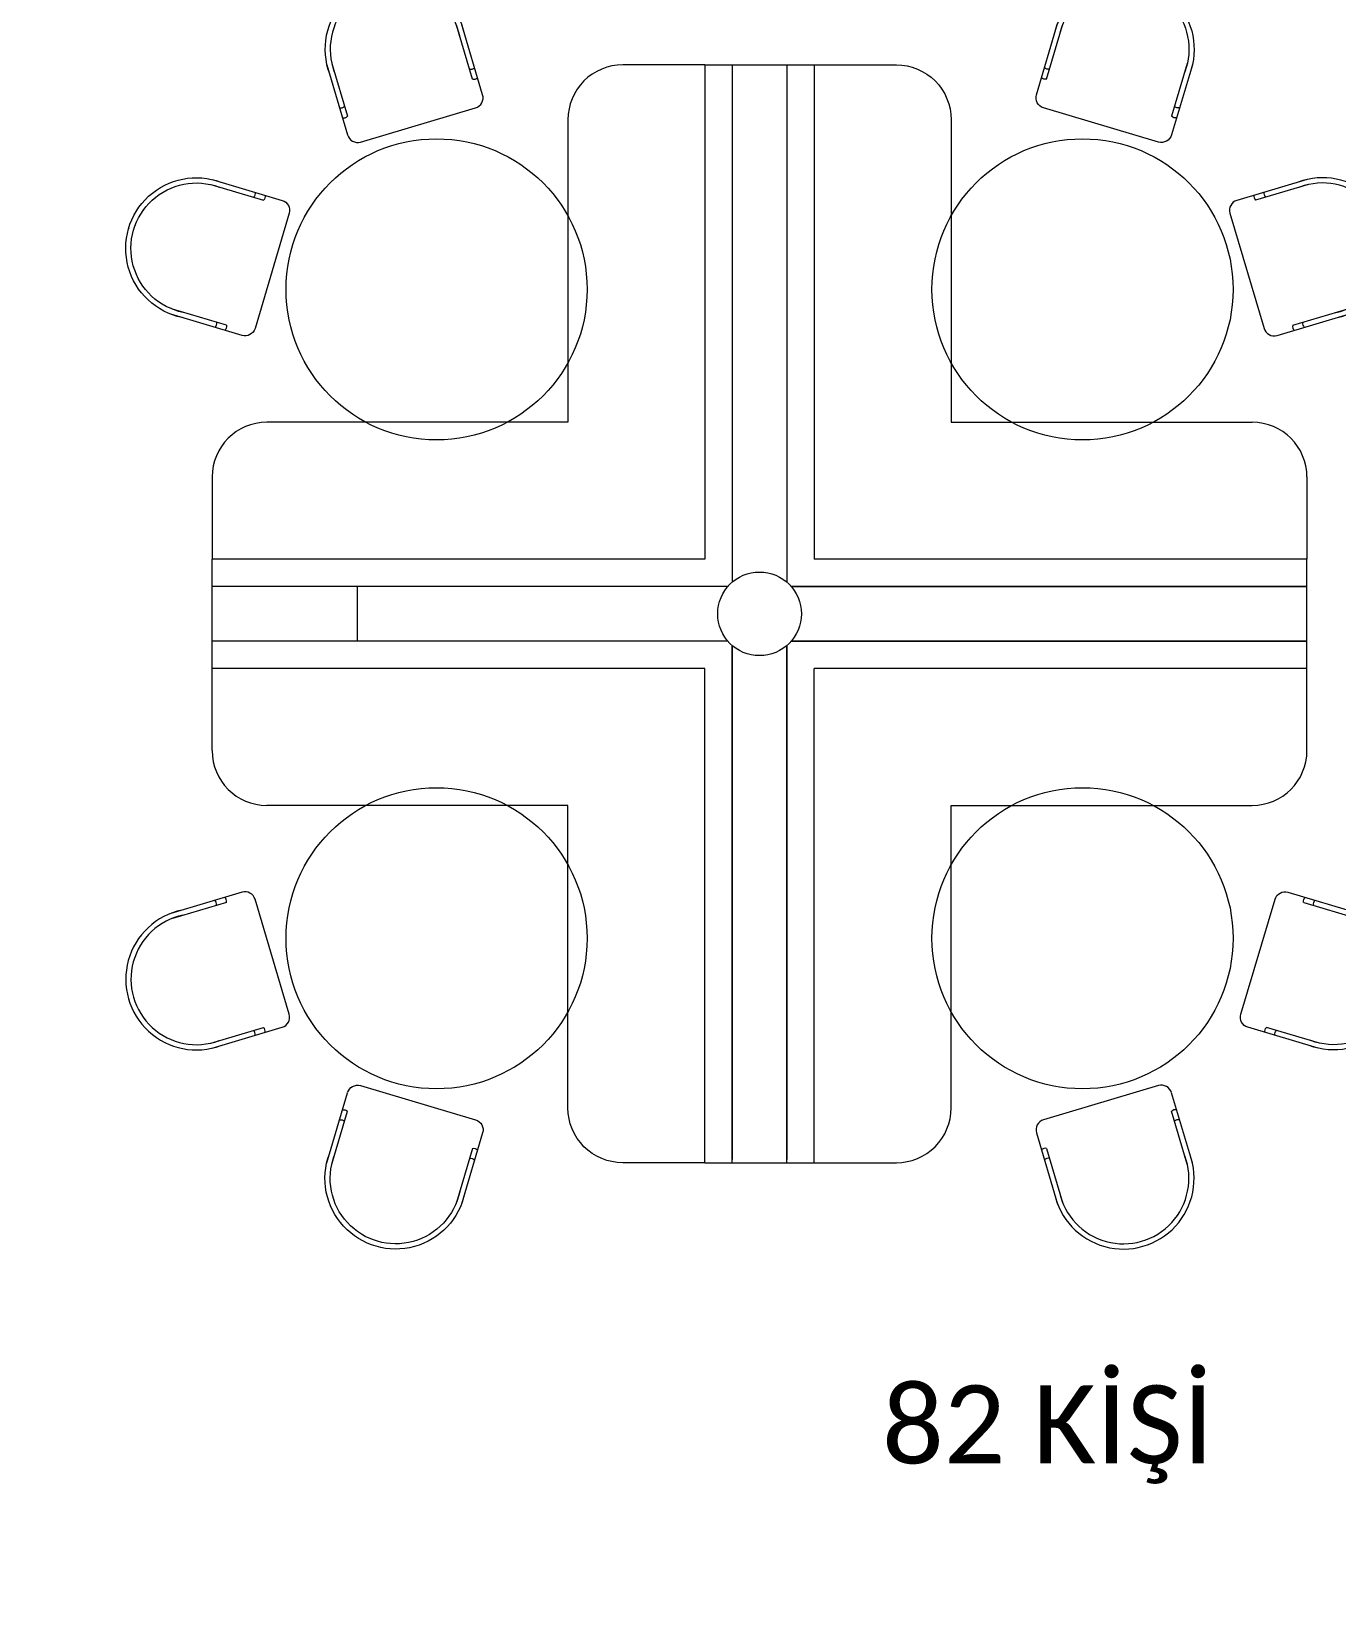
# Model space of a CAD drawing. Header units: centimetres. Extents: x -72470 to -43129, y -18750 to -16337.
# Drawn here: x -48849 to -48372, y -17787 to -17214 of the extents above; entities that cross this region are included whole.
import ezdxf

# ---------------------------------------------------------------- set-up
doc = ezdxf.new("R2010")
doc.units = ezdxf.units.CM
doc.header["$MEASUREMENT"] = 0
doc.layers.add('11-021_500-BLOK B-str_zemin_kat$0$2DTARAMA1', color=253, linetype='Continuous')
doc.layers.add('Auto-Tefris', color=32, linetype='Continuous', lineweight=18)
doc.layers.add('TEFRIS', color=30, linetype='Continuous', lineweight=9)
doc.styles.get("Standard").update_dxf_attribs({"font": 'candara.ttf'})

# ---------------------------------------------------------------- blocks, each defined once
blk = doc.blocks.new('RT2')
at = {"layer": 'Auto-Tefris'}
for p, q in [((142.89, -17093.63), (114.98, -17118.61)), ((190.59, -17139.05), (150.31, -17094.04)), ((137.92, -17101.6), (116.81, -17120.49)), ((161.05, -17169.01), (181.71, -17150.52)), ((162.74, -17171.03), (190.18, -17146.47)), ((114.32, -17166.72), (114.35, -17166.76)), ((114.35, -17166.76), (114.32, -17166.72))]:
    blk.add_line(p, q, dxfattribs=at)
for centre, radius, start, end in [((146.39, -17097.54), 5.25, 41.83107, 131.83107), ((131.48, -17105.6), 2.58, 11.21615, 72.44598), ((135.4, -17102.1), 2.58, 11.21615, 72.44598), ((140.83, -17143.03), 35.56, 127.02225, 315.62583), ((140.83, -17143.03), 32.93, 127.02225, 315.62583), ((186.68, -17142.55), 5.25, 311.83107, 41.83107), ((180.94, -17152.98), 2.58, 11.21615, 72.44598), ((177.02, -17156.48), 2.58, 11.21615, 72.44598)]:
    blk.add_arc(centre, radius, start, end, dxfattribs=at)

msp = doc.modelspace()

# ---------------------------------------------------------------- hatches: boundary and pattern name
at = {"layer": '11-021_500-BLOK B-str_zemin_kat$0$2DTARAMA1'}
h = msp.add_hatch(dxfattribs=at)
h.set_pattern_fill('ANSI33', color=256, scale=100)
h.set_pattern_definition([(45, (-405862.577, -192797.837), (-17.6776695, 17.6776695), []), (45, (-405844.9, -192797.837), (-17.6776695, 17.6776695), [12.5, -6.25])])
edge = h.paths.add_edge_path()
edge.add_arc((-45801.24, -17327.07), 40, 0, 360)
edge = h.paths.add_edge_path()
edge.add_arc((-46641.24, -17327.07), 40, 0, 360)
edge = h.paths.add_edge_path()
edge.add_arc((-47481.24, -17327.07), 40, 0, 360)
edge = h.paths.add_edge_path()
edge.add_arc((-48321.24, -17327.07), 40, 0, 360)
h.paths.add_polyline_path([(-47188.77, -17161.4), (-47015.01, -17161.4), (-47015.01, -17115.45), (-47188.77, -17115.45)], flags=9)
h.paths.add_polyline_path([(-46335.56, -17161.43), (-46161.79, -17161.43), (-46161.79, -17115.45), (-46335.56, -17115.45)], flags=9)
h.paths.add_polyline_path([(-48028.77, -17161.43), (-47873.65, -17161.43), (-47873.65, -17115.45), (-48028.77, -17115.45)], flags=9)
edge = h.paths.add_edge_path()
edge.add_arc((-49161.24, -17327.07), 40, 0, 360)
edge = h.paths.add_edge_path()
edge.add_arc((-47481.24, -18167.07), 40, 0, 360)
edge = h.paths.add_edge_path()
edge.add_arc((-46641.24, -18167.07), 40, 0, 360)
edge = h.paths.add_edge_path()
edge.add_arc((-45801.24, -18167.07), 40, 0, 360)

# ---------------------------------------------------------------- linework, layer by layer
at = {"layer": 'TEFRIS', "color": 0, "linetype": 'Continuous'}
for p, q in [((-48652.93, -17357.13), (-48762.93, -17357.13)), ((-48512.93, -17357.13), (-48402.93, -17357.13)), ((-48782.93, -17377.13), (-48782.93, -17407.13)), ((-48382.93, -17377.13), (-48382.93, -17407.13)), ((-48602.93, -17407.13), (-48782.93, -17407.13)), ((-48782.93, -17477.13), (-48782.93, -17407.13)), ((-48382.93, -17407.13), (-48562.93, -17407.13)), ((-48382.93, -17477.13), (-48382.93, -17407.13)), ((-48594.48, -17417.13), (-48782.93, -17417.13)), ((-48729.93, -17417.13), (-48729.93, -17437.13)), ((-48382.93, -17417.13), (-48571.38, -17417.13)), ((-48594.48, -17437.13), (-48782.93, -17437.13)), ((-48382.93, -17437.13), (-48571.38, -17437.13)), ((-48602.93, -17447.13), (-48782.93, -17447.13)), ((-48382.93, -17447.13), (-48562.93, -17447.13)), ((-48652.93, -17497.13), (-48762.93, -17497.13)), ((-48512.93, -17497.13), (-48402.93, -17497.13))]:
    msp.add_line(p, q, dxfattribs=at)
for points in [[(-48602.93, -17226.57), (-48632.93, -17226.57, 0.414214), (-48652.93, -17246.57), (-48652.93, -17357.13)], [(-48602.93, -17226.57), (-48532.93, -17226.57, -0.414214), (-48512.93, -17246.57), (-48512.93, -17357.13)], [(-48602.93, -17627.69), (-48632.93, -17627.69, -0.414214), (-48652.93, -17607.69), (-48652.93, -17497.13)], [(-48602.93, -17627.69), (-48532.93, -17627.69, 0.414214), (-48512.93, -17607.69), (-48512.93, -17497.13)]]:
    msp.add_lwpolyline(points, format="xyb", dxfattribs=at)
for points in [[(-48602.93, -17226.57), (-48602.93, -17407.13)], [(-48592.93, -17226.57), (-48592.93, -17415.58)], [(-48572.93, -17226.57), (-48572.93, -17415.58)], [(-48562.93, -17226.57), (-48562.93, -17407.13)], [(-48571.38, -17417.13), (-48382.93, -17417.13)], [(-48571.38, -17437.13), (-48382.93, -17437.13)], [(-48592.93, -17438.68), (-48592.93, -17626.57)], [(-48592.93, -17627.69), (-48592.93, -17438.68)], [(-48572.93, -17438.68), (-48572.93, -17626.57)], [(-48572.93, -17627.69), (-48572.93, -17438.68)], [(-48602.93, -17627.69), (-48602.93, -17447.13)], [(-48562.93, -17627.69), (-48562.93, -17447.13)]]:
    msp.add_lwpolyline(points, dxfattribs=at)
for centre, radius in [((-48700.93, -17308.57), 55), ((-48464.93, -17308.57), 55), ((-48582.93, -17427.13), 15.28), ((-48700.93, -17545.69), 55), ((-48464.93, -17545.69), 55)]:
    msp.add_circle(centre, radius, dxfattribs=at)
for centre, start, end in [((-48762.93, -17377.13), 90, 180), ((-48402.93, -17377.13), 0, 90), ((-48762.93, -17477.13), 180, 270), ((-48402.93, -17477.13), 270, 0)]:
    msp.add_arc(centre, 20, start, end, dxfattribs=at)

# ---------------------------------------------------------------- block references
at = {"layer": 'TEFRIS', "color": 0, "linetype": 'Continuous', "yscale": 0.7260000000000009, "zscale": 0.7260000000000009}
for p, xscale, rotation in [((-37418.63, -22444), 0.7260000000000009, 244.7163464174161), ((-59747.23, -22444), -0.7260000000000009, 115.2836535825839), ((-43565.5, -28590.86), -0.7260000000000009, 205.2836535825311), ((-53600.36, -28590.86), 0.7260000000000009, 154.7163464174161), ((-43565.5, -6263.4), 0.7260000000000009, 334.716346417469), ((-53596.36, -6263.4), -0.7260000000000009, 25.28365358258382), ((-37418.63, -12410.26), -0.7260000000000009, 295.2836535825839), ((-59747.23, -12410.26), 0.7260000000000009, 64.7163464174161)]:
    msp.add_blockref('RT2', p, dxfattribs=dict(at, xscale=xscale, rotation=rotation))

# ---------------------------------------------------------------- texts
at = {"layer": 'TEFRIS', "color": 0, "linetype": 'Continuous', "insert": (-48538.16, -17709.05), "char_height": 28.529, "attachment_point": 1}
msp.add_mtext_dynamic_manual_height_columns('82 KİŞİ ', width=188, gutter_width=570.58, heights=[0], dxfattribs=at)

doc.saveas('drawing.dxf')
